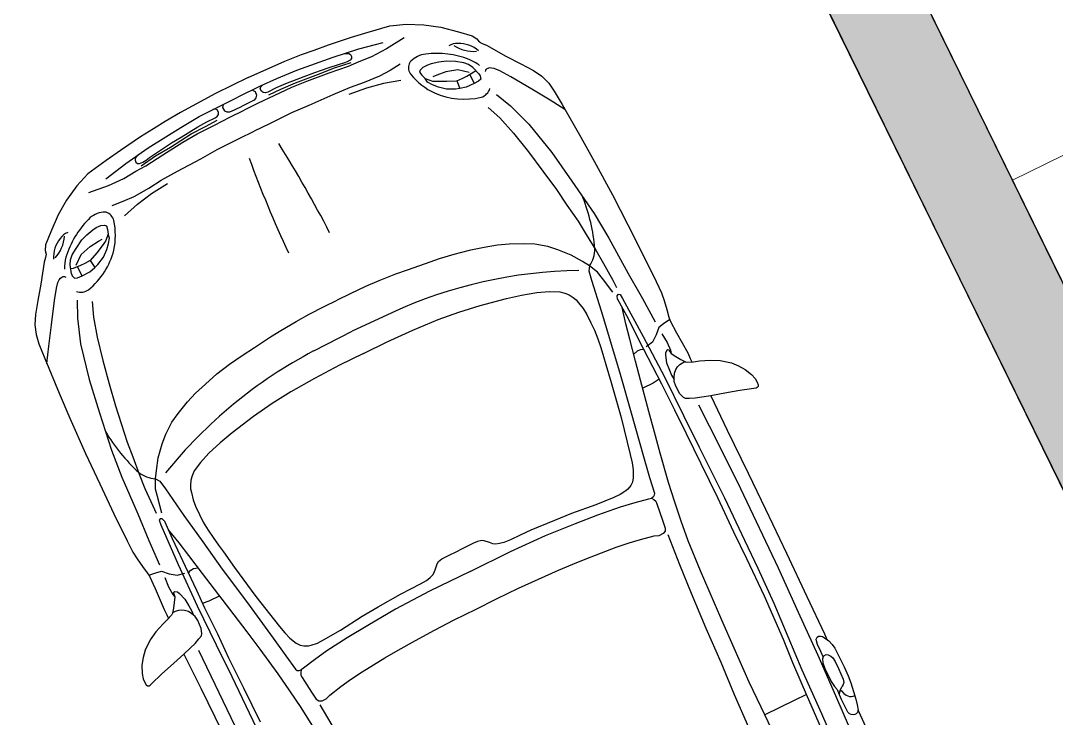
# Model space of a CAD drawing. Header units: millimetres. Extents: x 1754 to 2064, y 960 to 1845.
# Drawn here: x 1912.157 to 1915.011, y 1767.126 to 1769.048 of the extents above; entities that cross this region are included whole.
import ezdxf

# ---------------------------------------------------------------- set-up
doc = ezdxf.new("R2010")
doc.units = ezdxf.units.MM
doc.layers.add('FLOATING-WINDOWS', color=2, linetype='Continuous', plot=False)
for name, color, linetype in [('SRAFY', 3, 'Continuous'), ('STAFAZ', 252, 'Continuous'), ('ZARIZOVAKY', 251, 'Continuous'), ('ZDIVO', 1, 'Continuous')]:
    doc.layers.add(name, color=color, linetype=linetype)

msp = doc.modelspace()

# ---------------------------------------------------------------- hatches: boundary and pattern name
at = {"layer": 'SRAFY'}
h = msp.add_hatch(color=256, dxfattribs=at)
h.paths.add_polyline_path([(1914.7364, 1772.7654), (1907.1731, 1769.0577), (1906.4461, 1770.3227), (1906.056, 1770.0985), (1907.8496, 1766.9772), (1908.2398, 1767.2014), (1907.3478, 1768.7536), (1913.1473, 1771.5966), (1913.5214, 1770.8334), (1913.6112, 1770.8774), (1913.2371, 1771.6406), (1914.8904, 1772.4511)])
h.paths.add_polyline_path([(1914.2301, 1769.9557), (1916.9161, 1771.2724), (1916.828, 1771.452), (1916.7382, 1771.408), (1916.7822, 1771.3182), (1914.0514, 1769.9795), (1914.0074, 1770.0693), (1913.9176, 1770.0252), (1913.9616, 1769.9354), (1915.2381, 1767.3315), (1915.4626, 1767.4415)])
h.paths.add_polyline_path([(1908.4889, 1766.7678), (1908.0987, 1766.5436), (1910.4853, 1762.3905), (1910.8902, 1762.589)])
h.paths.add_polyline_path([(1915.4626, 1767.4415), (1915.2381, 1767.3315), (1915.5902, 1766.6132), (1915.8147, 1766.7232)])
h.paths.add_polyline_path([(1919.754, 1772.8864), (1919.3501, 1772.6884), (1921.6246, 1768.0483), (1921.7024, 1767.8894), (1922.1065, 1768.0875)])

# ---------------------------------------------------------------- linework, layer by layer
at = {"layer": 'FLOATING-WINDOWS'}
for points in [[(1916.0577, 1773.0233), (1916.9161, 1771.2724), (1914.2301, 1769.9557), (1916.4167, 1765.4953), (1921.6246, 1768.0483), (1918.5798, 1774.2597)], [(1907.3478, 1768.7536), (1913.1473, 1771.5966), (1913.9176, 1770.0252), (1913.9616, 1769.9354), (1916.1922, 1765.3853), (1910.8018, 1762.7428)]]:
    msp.add_lwpolyline(points, close=True, dxfattribs=at)
at = {"layer": 'STAFAZ'}
for p, q in [((1913.1143, 1769.017), (1913.1743, 1769.0345)), ((1913.1743, 1769.0345), (1913.2195, 1769.0387)), ((1913.2195, 1769.0387), (1913.2678, 1769.0366)), ((1913.2678, 1769.0366), (1913.3147, 1769.03)), ((1913.3147, 1769.03), (1913.3635, 1769.0173)), ((1913.0054, 1768.9818), (1913.0684, 1769.0026)), ((1913.0684, 1769.0026), (1913.1143, 1769.017)), ((1913.2135, 1769.0014), (1913.165, 1768.9703)), ((1913.3635, 1769.0173), (1913.4008, 1769.0065)), ((1913.4008, 1769.0065), (1913.4141, 1768.998)), ((1913.4141, 1768.998), (1913.4203, 1768.9898)), ((1912.9305, 1768.9547), (1912.9656, 1768.9675)), ((1912.9656, 1768.9675), (1913.0054, 1768.9818)), ((1913.088, 1768.9694), (1913.0168, 1768.9471)), ((1913.1553, 1768.9871), (1913.088, 1768.9694)), ((1913.165, 1768.9703), (1913.1237, 1768.9483)), ((1913.4203, 1768.9898), (1913.4284, 1768.9851)), ((1913.4284, 1768.9851), (1913.4405, 1768.9804)), ((1913.4405, 1768.9804), (1913.4942, 1768.9506)), ((1912.8851, 1768.9364), (1912.9305, 1768.9547)), ((1913.0168, 1768.9471), (1912.9168, 1768.9107)), ((1913.0505, 1768.9576), (1913.0609, 1768.9576)), ((1913.0647, 1768.9391), (1913.0568, 1768.9347)), ((1913.0609, 1768.9576), (1913.0654, 1768.9547)), ((1913.0684, 1768.9444), (1913.0647, 1768.9391)), ((1913.0654, 1768.9547), (1913.0686, 1768.9496)), ((1913.0686, 1768.9496), (1913.0684, 1768.9444)), ((1913.1237, 1768.9483), (1913.0883, 1768.9346)), ((1913.4942, 1768.9506), (1913.5355, 1768.9297)), ((1912.7839, 1768.8922), (1912.8851, 1768.9364)), ((1912.9168, 1768.9107), (1912.8618, 1768.8885)), ((1913.0032, 1768.9174), (1912.9662, 1768.9043)), ((1913.0211, 1768.9171), (1912.9771, 1768.8999)), ((1913.0345, 1768.9278), (1913.0032, 1768.9174)), ((1913.0592, 1768.9218), (1913.0065, 1768.9037)), ((1913.0671, 1768.9319), (1913.0211, 1768.9171)), ((1913.0462, 1768.9309), (1913.0345, 1768.9278)), ((1913.0568, 1768.9347), (1913.0462, 1768.9309)), ((1913.0883, 1768.9346), (1913.0592, 1768.9218)), ((1913.1749, 1768.9112), (1913.1457, 1768.895)), ((1913.203, 1768.9281), (1913.1749, 1768.9112)), ((1913.2581, 1768.9116), (1913.2563, 1768.9061)), ((1913.2649, 1768.9189), (1913.2581, 1768.9116)), ((1913.2777, 1768.9253), (1913.2649, 1768.9189)), ((1913.2884, 1768.9294), (1913.2777, 1768.9253)), ((1913.3092, 1768.9339), (1913.2884, 1768.9294)), ((1913.3292, 1768.9364), (1913.3092, 1768.9339)), ((1913.3619, 1768.9125), (1913.3289, 1768.907)), ((1913.3556, 1768.9355), (1913.3292, 1768.9364)), ((1913.3778, 1768.9323), (1913.3556, 1768.9355)), ((1913.3931, 1768.9057), (1913.3619, 1768.9125)), ((1913.391, 1768.9274), (1913.3778, 1768.9323)), ((1913.4032, 1768.9197), (1913.391, 1768.9274)), ((1913.4199, 1768.9017), (1913.4032, 1768.9197)), ((1913.406, 1768.907), (1913.4108, 1768.9114)), ((1913.4378, 1768.9123), (1913.4369, 1768.9081)), ((1913.4398, 1768.9149), (1913.4378, 1768.9123)), ((1913.4441, 1768.917), (1913.4398, 1768.9149)), ((1913.4483, 1768.9181), (1913.4441, 1768.917)), ((1913.4544, 1768.9179), (1913.4483, 1768.9181)), ((1913.462, 1768.9163), (1913.4544, 1768.9179)), ((1913.4769, 1768.9099), (1913.462, 1768.9163)), ((1913.5073, 1768.8933), (1913.4769, 1768.9099)), ((1913.5355, 1768.9297), (1913.57, 1768.9113)), ((1913.57, 1768.9113), (1913.5935, 1768.8952)), ((1912.7839, 1768.8922), (1912.6938, 1768.848)), ((1912.8618, 1768.8885), (1912.8172, 1768.8677)), ((1912.9369, 1768.8932), (1912.8867, 1768.8744)), ((1912.9449, 1768.8809), (1912.9031, 1768.8638)), ((1912.9771, 1768.8999), (1912.9132, 1768.8764)), ((1912.9662, 1768.9043), (1912.9369, 1768.8932)), ((1913.0065, 1768.9037), (1912.9449, 1768.8809)), ((1913.1457, 1768.895), (1913.1033, 1768.8777)), ((1913.2043, 1768.8838), (1913.1568, 1768.8753)), ((1913.2563, 1768.9061), (1913.2626, 1768.8978)), ((1913.2626, 1768.8978), (1913.272, 1768.8887)), ((1913.272, 1768.8887), (1913.2918, 1768.882)), ((1913.2781, 1768.8792), (1913.272, 1768.8887)), ((1913.2918, 1768.882), (1913.3076, 1768.8814)), ((1913.3033, 1768.8982), (1913.293, 1768.8932)), ((1913.3289, 1768.907), (1913.3033, 1768.8982)), ((1913.3076, 1768.8814), (1913.3317, 1768.8818)), ((1913.3317, 1768.8818), (1913.3592, 1768.883)), ((1913.3592, 1768.883), (1913.3752, 1768.89)), ((1913.3592, 1768.883), (1913.3673, 1768.8615)), ((1913.3752, 1768.89), (1913.3865, 1768.8956)), ((1913.3865, 1768.8956), (1913.406, 1768.907)), ((1913.3944, 1768.9002), (1913.4069, 1768.8754)), ((1913.419, 1768.8815), (1913.4065, 1768.8752)), ((1913.4248, 1768.8874), (1913.419, 1768.8815)), ((1913.4199, 1768.9017), (1913.4231, 1768.8964)), ((1913.4231, 1768.8964), (1913.4248, 1768.8874)), ((1913.5654, 1768.8592), (1913.5073, 1768.8933)), ((1913.5935, 1768.8952), (1913.6121, 1768.8759)), ((1912.8172, 1768.8677), (1912.755, 1768.8372)), ((1912.7953, 1768.8569), (1912.8028, 1768.8531)), ((1912.8028, 1768.8531), (1912.8069, 1768.8433)), ((1912.8172, 1768.8604), (1912.8187, 1768.8659)), ((1912.8204, 1768.854), (1912.8172, 1768.8604)), ((1912.8187, 1768.8659), (1912.8235, 1768.8706)), ((1912.8249, 1768.8502), (1912.8204, 1768.854)), ((1912.861, 1768.8631), (1912.8376, 1768.8515)), ((1912.873, 1768.8583), (1912.8399, 1768.8432)), ((1912.9031, 1768.8638), (1912.8546, 1768.8411)), ((1912.8867, 1768.8744), (1912.861, 1768.8631)), ((1912.9132, 1768.8764), (1912.873, 1768.8583)), ((1913.0649, 1768.8643), (1913.0174, 1768.8438)), ((1913.1099, 1768.8626), (1913.0613, 1768.8452)), ((1913.1033, 1768.8777), (1913.0649, 1768.8643)), ((1913.1568, 1768.8753), (1913.1099, 1768.8626)), ((1913.2922, 1768.872), (1913.2781, 1768.8792)), ((1913.3079, 1768.8654), (1913.2922, 1768.872)), ((1913.3302, 1768.8599), (1913.3079, 1768.8654)), ((1913.3556, 1768.8596), (1913.3302, 1768.8599)), ((1913.3673, 1768.8615), (1913.3556, 1768.8596)), ((1913.3848, 1768.865), (1913.3673, 1768.8615)), ((1913.4065, 1768.8752), (1913.3848, 1768.865)), ((1913.6157, 1768.8291), (1913.5654, 1768.8592)), ((1913.6121, 1768.8759), (1913.6274, 1768.8543)), ((1913.6274, 1768.8543), (1913.6493, 1768.817)), ((1912.6938, 1768.848), (1912.5969, 1768.7952)), ((1912.6927, 1768.8067), (1912.755, 1768.8372)), ((1912.8002, 1768.8295), (1912.7877, 1768.8227)), ((1912.8053, 1768.836), (1912.8002, 1768.8295)), ((1912.8069, 1768.8433), (1912.8053, 1768.836)), ((1912.8546, 1768.8411), (1912.811, 1768.8208)), ((1912.8314, 1768.8496), (1912.8249, 1768.8502)), ((1912.8376, 1768.8515), (1912.8314, 1768.8496)), ((1913.0174, 1768.8438), (1912.9514, 1768.8142)), ((1913.4681, 1768.8445), (1913.5067, 1768.8135)), ((1913.6568, 1768.8039), (1913.6157, 1768.8291)), ((1912.5969, 1768.7952), (1912.5546, 1768.7704)), ((1912.649, 1768.7842), (1912.6927, 1768.8067)), ((1912.6933, 1768.8044), (1912.6866, 1768.8035)), ((1912.6985, 1768.8022), (1912.6933, 1768.8044)), ((1912.7017, 1768.7958), (1912.6985, 1768.8022)), ((1912.7019, 1768.7899), (1912.7017, 1768.7958)), ((1912.7147, 1768.8175), (1912.7132, 1768.8092)), ((1912.7132, 1768.8092), (1912.7184, 1768.7999)), ((1912.7184, 1768.7999), (1912.7251, 1768.7967)), ((1912.7251, 1768.7967), (1912.7333, 1768.7967)), ((1912.7333, 1768.7967), (1912.7464, 1768.8024)), ((1912.7336, 1768.7829), (1912.7723, 1768.8019)), ((1912.7464, 1768.8024), (1912.7671, 1768.8126)), ((1912.7877, 1768.8227), (1912.7671, 1768.8126)), ((1912.811, 1768.8208), (1912.7723, 1768.8019)), ((1912.9514, 1768.8142), (1912.9033, 1768.7941)), ((1913.4456, 1768.8094), (1913.4775, 1768.7803)), ((1913.5067, 1768.8135), (1913.5572, 1768.7635)), ((1913.6493, 1768.817), (1913.7008, 1768.7271)), ((1912.5546, 1768.7704), (1912.5229, 1768.7505)), ((1912.5978, 1768.7543), (1912.649, 1768.7842)), ((1912.6449, 1768.7559), (1912.6696, 1768.7693)), ((1912.666, 1768.7569), (1912.6982, 1768.7738)), ((1912.6696, 1768.7693), (1912.6931, 1768.7807)), ((1912.6909, 1768.7608), (1912.7336, 1768.7829)), ((1912.6931, 1768.7807), (1912.6984, 1768.7844)), ((1912.6984, 1768.7844), (1912.7019, 1768.7899)), ((1912.9033, 1768.7941), (1912.8421, 1768.7645)), ((1913.4775, 1768.7803), (1913.5151, 1768.7388)), ((1912.5229, 1768.7505), (1912.4873, 1768.7279)), ((1912.5078, 1768.6976), (1912.5978, 1768.7543)), ((1912.5993, 1768.7277), (1912.6449, 1768.7559)), ((1912.6271, 1768.7361), (1912.666, 1768.7569)), ((1912.6433, 1768.7364), (1912.6909, 1768.7608)), ((1912.7591, 1768.7238), (1912.8006, 1768.7442)), ((1912.8421, 1768.7645), (1912.8006, 1768.7442)), ((1913.5151, 1768.7388), (1913.5559, 1768.687)), ((1913.5572, 1768.7635), (1913.6203, 1768.685)), ((1912.4873, 1768.7279), (1912.4323, 1768.6907)), ((1912.5396, 1768.6901), (1912.5726, 1768.7114)), ((1912.5484, 1768.6791), (1912.6041, 1768.7139)), ((1912.5694, 1768.7001), (1912.6271, 1768.7361)), ((1912.5726, 1768.7114), (1912.5993, 1768.7277)), ((1912.6041, 1768.7139), (1912.6433, 1768.7364)), ((1912.6982, 1768.6936), (1912.7591, 1768.7238)), ((1913.7008, 1768.7271), (1913.7373, 1768.6609)), ((1912.4323, 1768.6907), (1912.3928, 1768.6633)), ((1912.4466, 1768.6549), (1912.5078, 1768.6976)), ((1912.5122, 1768.6717), (1912.5396, 1768.6901)), ((1912.5288, 1768.6758), (1912.5694, 1768.7001)), ((1912.6529, 1768.6678), (1912.6982, 1768.6936)), ((1913.5559, 1768.687), (1913.5961, 1768.6333)), ((1913.6203, 1768.685), (1913.6758, 1768.6062)), ((1912.3928, 1768.6633), (1912.3422, 1768.6266)), ((1912.3913, 1768.6125), (1912.4466, 1768.6549)), ((1912.4724, 1768.6691), (1912.472, 1768.6638)), ((1912.472, 1768.6638), (1912.474, 1768.6581)), ((1912.4788, 1768.6774), (1912.4724, 1768.6691)), ((1912.474, 1768.6581), (1912.4783, 1768.6551)), ((1912.4783, 1768.6551), (1912.4847, 1768.6548)), ((1912.4847, 1768.6548), (1912.4931, 1768.6583)), ((1912.489, 1768.6485), (1912.5288, 1768.6758)), ((1912.4931, 1768.6583), (1912.5026, 1768.6643)), ((1912.5018, 1768.6486), (1912.5484, 1768.6791)), ((1912.5026, 1768.6643), (1912.5122, 1768.6717)), ((1912.589, 1768.6338), (1912.6529, 1768.6678)), ((1913.7373, 1768.6609), (1913.7878, 1768.5683)), ((1912.3422, 1768.6266), (1912.3111, 1768.5934)), ((1912.4413, 1768.6137), (1912.4738, 1768.6334)), ((1912.4738, 1768.6334), (1912.5018, 1768.6486)), ((1912.5437, 1768.6089), (1912.589, 1768.6338)), ((1913.5961, 1768.6333), (1913.6337, 1768.5827)), ((1912.3986, 1768.5946), (1912.4413, 1768.6137)), ((1912.5096, 1768.5867), (1912.5437, 1768.6089)), ((1912.5175, 1768.5722), (1912.561, 1768.5999)), ((1913.6758, 1768.6062), (1913.7369, 1768.5169)), ((1912.3111, 1768.5934), (1912.2833, 1768.554)), ((1912.3443, 1768.5753), (1912.3986, 1768.5946)), ((1912.47, 1768.5637), (1912.5096, 1768.5867)), ((1912.4788, 1768.5429), (1912.5175, 1768.5722)), ((1913.6337, 1768.5827), (1913.6623, 1768.5402)), ((1913.7878, 1768.5683), (1913.8299, 1768.4855)), ((1912.2833, 1768.554), (1912.2598, 1768.5129)), ((1912.4087, 1768.5387), (1912.4393, 1768.5506)), ((1912.4393, 1768.5506), (1912.47, 1768.5637)), ((1912.4429, 1768.5105), (1912.4788, 1768.5429)), ((1913.6623, 1768.5402), (1913.6928, 1768.4963)), ((1912.2598, 1768.5129), (1912.2399, 1768.4665)), ((1913.7369, 1768.5169), (1913.778, 1768.4489)), ((1912.3652, 1768.478), (1912.3781, 1768.4841)), ((1912.3781, 1768.4841), (1912.388, 1768.4851)), ((1912.388, 1768.4851), (1912.3935, 1768.4831)), ((1912.3935, 1768.4831), (1912.3962, 1768.473)), ((1913.6928, 1768.4963), (1913.7155, 1768.4589)), ((1913.8299, 1768.4855), (1913.8715, 1768.4036)), ((1912.2399, 1768.4665), (1912.2256, 1768.4304)), ((1912.3249, 1768.4441), (1912.3392, 1768.4583)), ((1912.3392, 1768.4583), (1912.3555, 1768.472)), ((1912.3555, 1768.472), (1912.3652, 1768.478)), ((1912.3977, 1768.4601), (1912.3908, 1768.4404)), ((1912.3962, 1768.473), (1912.3977, 1768.4601)), ((1912.4014, 1768.4494), (1912.3977, 1768.4601)), ((1913.7155, 1768.4589), (1913.7421, 1768.4156)), ((1912.2256, 1768.4304), (1912.2242, 1768.4147)), ((1912.31, 1768.421), (1912.3249, 1768.4441)), ((1912.3237, 1768.4036), (1912.3483, 1768.4263)), ((1912.3483, 1768.4263), (1912.371, 1768.4412)), ((1912.3816, 1768.4275), (1912.3665, 1768.4087)), ((1912.371, 1768.4412), (1912.3812, 1768.4462)), ((1912.3908, 1768.4404), (1912.3816, 1768.4275)), ((1912.394, 1768.4175), (1912.3984, 1768.4339)), ((1912.3984, 1768.4339), (1912.4014, 1768.4494)), ((1913.4712, 1768.4298), (1913.434, 1768.4233)), ((1913.5032, 1768.4327), (1913.4712, 1768.4298)), ((1913.5443, 1768.4337), (1913.5032, 1768.4327)), ((1913.574, 1768.4328), (1913.5443, 1768.4337)), ((1913.6099, 1768.4257), (1913.574, 1768.4328)), ((1913.6372, 1768.4167), (1913.6099, 1768.4257)), ((1913.778, 1768.4489), (1913.8312, 1768.3519)), ((1912.2256, 1768.3954), (1912.2219, 1768.383)), ((1912.2242, 1768.4147), (1912.2269, 1768.4048)), ((1912.2269, 1768.4048), (1912.2256, 1768.3954)), ((1912.2942, 1768.3897), (1912.2984, 1768.4031)), ((1912.2984, 1768.4031), (1912.31, 1768.421)), ((1912.31, 1768.3747), (1912.3237, 1768.4036)), ((1912.3665, 1768.4087), (1912.3487, 1768.3877)), ((1912.3694, 1768.3762), (1912.3848, 1768.3964)), ((1912.3848, 1768.3964), (1912.394, 1768.4175)), ((1913.3504, 1768.4043), (1913.3104, 1768.3917)), ((1913.3926, 1768.4155), (1913.3504, 1768.4043)), ((1913.434, 1768.4233), (1913.3926, 1768.4155)), ((1913.6742, 1768.4022), (1913.6372, 1768.4167)), ((1913.7049, 1768.3849), (1913.6742, 1768.4022)), ((1913.7421, 1768.4156), (1913.7632, 1768.3793)), ((1913.8715, 1768.4036), (1913.9079, 1768.3295)), ((1912.2219, 1768.383), (1912.2125, 1768.3223)), ((1912.2928, 1768.3753), (1912.2942, 1768.3897)), ((1912.2968, 1768.3511), (1912.2928, 1768.3753)), ((1912.322, 1768.3738), (1912.301, 1768.3653)), ((1912.3136, 1768.3704), (1912.3255, 1768.3453)), ((1912.3334, 1768.3793), (1912.322, 1768.3738)), ((1912.3487, 1768.3877), (1912.3334, 1768.3793)), ((1912.3473, 1768.3564), (1912.3607, 1768.3681)), ((1912.3487, 1768.3877), (1912.3607, 1768.3681)), ((1912.3607, 1768.3681), (1912.3694, 1768.3762)), ((1913.2714, 1768.3781), (1913.2217, 1768.3613)), ((1913.3104, 1768.3917), (1913.2714, 1768.3781)), ((1913.7247, 1768.3726), (1913.7049, 1768.3849)), ((1913.7247, 1768.3726), (1913.7228, 1768.3589)), ((1913.7469, 1768.3549), (1913.7247, 1768.3726)), ((1913.7632, 1768.3793), (1913.7884, 1768.3331)), ((1912.2628, 1768.3338), (1912.2664, 1768.3387)), ((1912.2664, 1768.3387), (1912.2699, 1768.3414)), ((1912.2699, 1768.3414), (1912.2741, 1768.3435)), ((1912.2741, 1768.3435), (1912.2775, 1768.3435)), ((1912.2775, 1768.3435), (1912.2813, 1768.3416)), ((1912.301, 1768.3653), (1912.2946, 1768.3643)), ((1912.2968, 1768.3511), (1912.299, 1768.3453)), ((1912.299, 1768.3453), (1912.305, 1768.3385)), ((1912.305, 1768.3385), (1912.3133, 1768.3395)), ((1912.3133, 1768.3395), (1912.3259, 1768.3455)), ((1912.3259, 1768.3455), (1912.3473, 1768.3564)), ((1913.1899, 1768.3497), (1913.1443, 1768.3313)), ((1913.2217, 1768.3613), (1913.1899, 1768.3497)), ((1913.7228, 1768.3589), (1913.7299, 1768.3333)), ((1913.7602, 1768.3381), (1913.7469, 1768.3549)), ((1913.7892, 1768.3006), (1913.7602, 1768.3381)), ((1913.8312, 1768.3519), (1913.8707, 1768.2825)), ((1912.2125, 1768.3223), (1912.2038, 1768.2769)), ((1912.2499, 1768.2769), (1912.2554, 1768.3111)), ((1912.2554, 1768.3111), (1912.2594, 1768.3268)), ((1912.2594, 1768.3268), (1912.2628, 1768.3338)), ((1913.1069, 1768.3157), (1913.065, 1768.2959)), ((1913.1443, 1768.3313), (1913.1069, 1768.3157)), ((1913.7299, 1768.3333), (1913.7565, 1768.2487)), ((1913.7884, 1768.3331), (1913.7986, 1768.3131)), ((1913.9079, 1768.3295), (1913.9228, 1768.2983)), ((1913.065, 1768.2959), (1913.029, 1768.2782)), ((1913.4236, 1768.2637), (1913.4955, 1768.2828)), ((1913.4955, 1768.2828), (1913.5372, 1768.2918)), ((1913.5372, 1768.2918), (1913.579, 1768.2996)), ((1913.579, 1768.2996), (1913.6131, 1768.302)), ((1913.6131, 1768.302), (1913.6423, 1768.3012)), ((1913.6423, 1768.3012), (1913.6563, 1768.2978)), ((1913.6563, 1768.2978), (1913.6683, 1768.293)), ((1913.6683, 1768.293), (1913.6792, 1768.2855)), ((1913.6792, 1768.2855), (1913.6877, 1768.2788)), ((1913.8006, 1768.2905), (1913.804, 1768.2948)), ((1913.8021, 1768.281), (1913.8006, 1768.2905)), ((1913.8021, 1768.281), (1913.8264, 1768.2355)), ((1913.804, 1768.2948), (1913.8087, 1768.2942)), ((1913.8087, 1768.2942), (1913.8156, 1768.2832)), ((1913.8156, 1768.2832), (1913.8728, 1768.1785)), ((1913.8707, 1768.2825), (1913.9056, 1768.2186)), ((1913.9228, 1768.2983), (1913.9303, 1768.2772)), ((1912.2038, 1768.2769), (1912.1973, 1768.2384)), ((1912.2413, 1768.2101), (1912.2499, 1768.2769)), ((1912.3124, 1768.278), (1912.3133, 1768.2284)), ((1912.354, 1768.2743), (1912.3574, 1768.2312)), ((1912.9517, 1768.2396), (1912.993, 1768.2606)), ((1912.993, 1768.2606), (1913.029, 1768.2782)), ((1913.364, 1768.2455), (1913.4236, 1768.2637)), ((1913.6877, 1768.2788), (1913.6942, 1768.2709)), ((1913.6942, 1768.2709), (1913.7067, 1768.2548)), ((1913.7067, 1768.2548), (1913.7168, 1768.2386)), ((1913.8249, 1768.2129), (1913.8143, 1768.2582)), ((1913.9303, 1768.2772), (1913.9377, 1768.2524)), ((1913.9377, 1768.2524), (1913.9435, 1768.2316)), ((1912.1973, 1768.2384), (1912.1956, 1768.2099)), ((1912.3133, 1768.2284), (1912.3219, 1768.158)), ((1912.3574, 1768.2312), (1912.3672, 1768.1761)), ((1912.9164, 1768.2196), (1912.9517, 1768.2396)), ((1913.1793, 1768.2437), (1913.0707, 1768.1931)), ((1913.2375, 1768.1954), (1913.3071, 1768.2248)), ((1913.3071, 1768.2248), (1913.364, 1768.2455)), ((1913.7168, 1768.2386), (1913.7284, 1768.216)), ((1913.7565, 1768.2487), (1913.7823, 1768.1631)), ((1913.8264, 1768.2355), (1913.8727, 1768.1448)), ((1913.946, 1768.2245), (1913.9285, 1768.2131)), ((1913.9435, 1768.2316), (1913.9472, 1768.2211)), ((1912.1956, 1768.2099), (1912.1994, 1768.1834)), ((1912.2342, 1768.1518), (1912.2413, 1768.2101)), ((1912.8739, 1768.1948), (1912.9164, 1768.2196)), ((1913.1668, 1768.1632), (1913.2375, 1768.1954)), ((1913.7284, 1768.216), (1913.7381, 1768.1954)), ((1913.7381, 1768.1954), (1913.7476, 1768.1712)), ((1913.836, 1768.1706), (1913.8249, 1768.2129)), ((1913.9156, 1768.2032), (1913.9086, 1768.1828)), ((1913.9285, 1768.2131), (1913.9156, 1768.2032)), ((1913.9472, 1768.2211), (1913.9642, 1768.1886)), ((1912.1994, 1768.1834), (1912.2071, 1768.1581)), ((1912.3672, 1768.1761), (1912.3831, 1768.1121)), ((1912.8016, 1768.1478), (1912.8453, 1768.1768)), ((1912.8453, 1768.1768), (1912.8739, 1768.1948)), ((1912.9643, 1768.1383), (1913.0707, 1768.1931)), ((1913.7476, 1768.1712), (1913.7554, 1768.1481)), ((1913.8515, 1768.1101), (1913.836, 1768.1706)), ((1913.8728, 1768.1785), (1913.9308, 1768.067)), ((1913.9086, 1768.1828), (1913.8978, 1768.1624)), ((1913.9242, 1768.1856), (1913.9382, 1768.1613)), ((1913.9642, 1768.1886), (1913.9955, 1768.1331)), ((1912.2071, 1768.1581), (1912.2232, 1768.1179)), ((1912.2289, 1768.1039), (1912.2342, 1768.1518)), ((1912.3219, 1768.158), (1912.3453, 1768.06)), ((1912.767, 1768.1253), (1912.8016, 1768.1478)), ((1913.1012, 1768.1311), (1913.1668, 1768.1632)), ((1913.7554, 1768.1481), (1913.7628, 1768.1231)), ((1913.7823, 1768.1631), (1913.8091, 1768.0743)), ((1913.8641, 1768.1414), (1913.8561, 1768.1379)), ((1913.8743, 1768.1418), (1913.8641, 1768.1414)), ((1913.8727, 1768.1448), (1913.8984, 1768.0955)), ((1913.8978, 1768.1624), (1913.8805, 1768.1495)), ((1913.9375, 1768.1398), (1913.9335, 1768.1335)), ((1913.9404, 1768.141), (1913.9375, 1768.1398)), ((1913.9382, 1768.1613), (1913.9473, 1768.14)), ((1913.9429, 1768.1403), (1913.9404, 1768.141)), ((1913.9429, 1768.1403), (1913.9496, 1768.1314)), ((1913.9473, 1768.14), (1913.9496, 1768.1314)), ((1912.2232, 1768.1179), (1912.2627, 1768.0221)), ((1912.3831, 1768.1121), (1912.401, 1768.0474)), ((1912.7325, 1768.1014), (1912.767, 1768.1253)), ((1913.1012, 1768.1311), (1913.0355, 1768.0989)), ((1913.7628, 1768.1231), (1913.7694, 1768.1011)), ((1913.8561, 1768.1379), (1913.8466, 1768.1294)), ((1913.8653, 1768.0578), (1913.8515, 1768.1101)), ((1913.9335, 1768.1335), (1913.934, 1768.1265)), ((1913.934, 1768.1265), (1913.937, 1768.1055)), ((1913.9496, 1768.1314), (1913.9624, 1768.1228)), ((1913.9624, 1768.1228), (1913.9766, 1768.1149)), ((1913.9766, 1768.1149), (1913.9886, 1768.1083)), ((1913.9955, 1768.1331), (1914.0022, 1768.1179)), ((1914.0022, 1768.1179), (1914.0066, 1768.1084)), ((1914.011, 1768.1087), (1914.0273, 1768.1112)), ((1914.0273, 1768.1112), (1914.0573, 1768.1131)), ((1914.0573, 1768.1131), (1914.0844, 1768.1121)), ((1914.0844, 1768.1121), (1914.1154, 1768.1054)), ((1912.6978, 1768.0749), (1912.7325, 1768.1014)), ((1913.0355, 1768.0989), (1912.9668, 1768.0627)), ((1913.7694, 1768.1011), (1913.7845, 1768.0509)), ((1913.8984, 1768.0955), (1913.9228, 1768.0479)), ((1913.937, 1768.1055), (1913.9454, 1768.0853)), ((1913.9454, 1768.0853), (1913.9505, 1768.0714)), ((1913.9585, 1768.0766), (1913.9626, 1768.0869)), ((1913.9626, 1768.0869), (1913.9674, 1768.0943)), ((1913.9674, 1768.0943), (1913.973, 1768.1006)), ((1913.973, 1768.1006), (1913.9806, 1768.1058)), ((1913.9806, 1768.1058), (1913.9858, 1768.108)), ((1913.9858, 1768.108), (1913.9886, 1768.1083)), ((1913.9886, 1768.1083), (1913.995, 1768.1075)), ((1913.995, 1768.1075), (1914.011, 1768.1087)), ((1914.1154, 1768.1054), (1914.1349, 1768.0976)), ((1914.1349, 1768.0976), (1914.1534, 1768.0876)), ((1914.1534, 1768.0876), (1914.1713, 1768.0731)), ((1912.3453, 1768.06), (1912.3736, 1767.9678)), ((1912.6663, 1768.047), (1912.6978, 1768.0749)), ((1912.9668, 1768.0627), (1912.9009, 1768.0257)), ((1913.8091, 1768.0743), (1913.839, 1767.9673)), ((1913.8883, 1767.9718), (1913.8653, 1768.0578)), ((1913.9164, 1768.0603), (1913.8999, 1768.0492)), ((1913.9308, 1768.067), (1913.9837, 1767.9601)), ((1913.9505, 1768.0714), (1913.9577, 1768.0597)), ((1913.9576, 1768.0652), (1913.9585, 1768.0766)), ((1913.9578, 1768.0541), (1913.9576, 1768.0652)), ((1913.9624, 1768.0413), (1913.9578, 1768.0541)), ((1914.1713, 1768.0731), (1914.1814, 1768.0619)), ((1914.1814, 1768.0619), (1914.1862, 1768.0523)), ((1912.401, 1768.0474), (1912.4179, 1767.9867)), ((1912.6383, 1768.0215), (1912.6663, 1768.047)), ((1912.9009, 1768.0257), (1912.8497, 1767.9934)), ((1913.7845, 1768.0509), (1913.8119, 1767.9549)), ((1913.8999, 1768.0492), (1913.8713, 1768.0354)), ((1913.9228, 1768.0479), (1913.9583, 1767.9759)), ((1913.9736, 1768.0202), (1913.9624, 1768.0413)), ((1914.1384, 1768.0296), (1914.1074, 1768.0239)), ((1914.1777, 1768.0351), (1914.1384, 1768.0296)), ((1914.1837, 1768.0356), (1914.1777, 1768.0351)), ((1914.1868, 1768.0371), (1914.1837, 1768.0356)), ((1914.1862, 1768.0523), (1914.1893, 1768.045)), ((1914.1892, 1768.04), (1914.1868, 1768.0371)), ((1914.1893, 1768.045), (1914.1892, 1768.04)), ((1912.2627, 1768.0221), (1912.2927, 1767.9527)), ((1912.5905, 1767.9662), (1912.6165, 1767.998)), ((1912.6165, 1767.998), (1912.6383, 1768.0215)), ((1913.9836, 1768.0099), (1913.9736, 1768.0202)), ((1913.9888, 1768.0072), (1913.9836, 1768.0099)), ((1914.0003, 1768.0074), (1913.9888, 1768.0072)), ((1914.016, 1768.0081), (1914.0003, 1768.0074)), ((1914.0339, 1768.0105), (1914.016, 1768.0081)), ((1914.0587, 1768.0149), (1914.0339, 1768.0105)), ((1914.0832, 1768.0194), (1914.0587, 1768.0149)), ((1914.0587, 1768.0149), (1914.1042, 1767.9201)), ((1914.1074, 1768.0239), (1914.0832, 1768.0194)), ((1912.3736, 1767.9678), (1912.4068, 1767.8648)), ((1912.4179, 1767.9867), (1912.434, 1767.9381)), ((1912.8497, 1767.9934), (1912.7988, 1767.9574)), ((1913.839, 1767.9673), (1913.8731, 1767.8473)), ((1913.9038, 1767.9147), (1913.8883, 1767.9718)), ((1913.9583, 1767.9759), (1913.9911, 1767.911)), ((1914.025, 1767.9895), (1914.0836, 1767.8736)), ((1912.2927, 1767.9527), (1912.335, 1767.8561)), ((1912.5566, 1767.9094), (1912.573, 1767.9421)), ((1912.573, 1767.9421), (1912.5905, 1767.9662)), ((1912.7988, 1767.9574), (1912.7397, 1767.9123)), ((1913.8119, 1767.9549), (1913.837, 1767.8528)), ((1913.9837, 1767.9601), (1914.0265, 1767.873)), ((1912.434, 1767.9381), (1912.45, 1767.8871)), ((1912.7397, 1767.9123), (1912.707, 1767.8848)), ((1913.9195, 1767.857), (1913.9038, 1767.9147)), ((1913.9911, 1767.911), (1914.0316, 1767.8279)), ((1914.1042, 1767.9201), (1914.1621, 1767.8019)), ((1912.45, 1767.8871), (1912.4657, 1767.8463)), ((1912.5358, 1767.8441), (1912.5471, 1767.8823)), ((1912.5471, 1767.8823), (1912.5566, 1767.9094)), ((1912.707, 1767.8848), (1912.6752, 1767.8566)), ((1912.335, 1767.8561), (1912.3746, 1767.7722)), ((1912.4068, 1767.8648), (1912.4353, 1767.7907)), ((1912.6752, 1767.8566), (1912.6525, 1767.8311)), ((1913.837, 1767.8528), (1913.8419, 1767.8304)), ((1913.9423, 1767.7758), (1913.9195, 1767.857)), ((1914.0265, 1767.873), (1914.0969, 1767.7332)), ((1914.0836, 1767.8736), (1914.1404, 1767.7596)), ((1912.4657, 1767.8463), (1912.4837, 1767.7987)), ((1912.5307, 1767.8093), (1912.5358, 1767.8441)), ((1912.6525, 1767.8311), (1912.6352, 1767.8075)), ((1913.8419, 1767.8304), (1913.8448, 1767.8109)), ((1913.8731, 1767.8473), (1913.8901, 1767.7896)), ((1914.0316, 1767.8279), (1914.0776, 1767.7347)), ((1912.4837, 1767.7987), (1912.4994, 1767.7597)), ((1912.5283, 1767.7861), (1912.5307, 1767.8093)), ((1912.6352, 1767.8075), (1912.6293, 1767.7944)), ((1913.8448, 1767.8109), (1913.8448, 1767.7886)), ((1914.1621, 1767.8019), (1914.2094, 1767.7026)), ((1912.3746, 1767.7722), (1912.4139, 1767.689)), ((1912.4353, 1767.7907), (1912.4795, 1767.6892)), ((1912.5287, 1767.7577), (1912.5283, 1767.7861)), ((1912.5283, 1767.7861), (1912.5402, 1767.7792)), ((1912.5402, 1767.7792), (1912.5562, 1767.7579)), ((1912.6258, 1767.7819), (1912.625, 1767.7687)), ((1912.625, 1767.7687), (1912.6251, 1767.7579)), ((1912.6293, 1767.7944), (1912.6258, 1767.7819)), ((1913.8385, 1767.7677), (1913.8304, 1767.7572)), ((1913.8427, 1767.7763), (1913.8385, 1767.7677)), ((1913.8448, 1767.7886), (1913.8427, 1767.7763)), ((1913.8901, 1767.7896), (1913.9034, 1767.7461)), ((1913.9599, 1767.7214), (1913.9423, 1767.7758)), ((1912.4994, 1767.7597), (1912.5206, 1767.7115)), ((1912.5338, 1767.7369), (1912.5287, 1767.7577)), ((1912.5562, 1767.7579), (1912.6067, 1767.6851)), ((1912.6251, 1767.7579), (1912.6274, 1767.7479)), ((1912.6274, 1767.7479), (1912.6324, 1767.7282)), ((1913.8093, 1767.7426), (1913.7919, 1767.7342)), ((1913.8245, 1767.7525), (1913.8093, 1767.7426)), ((1913.8304, 1767.7572), (1913.8245, 1767.7525)), ((1913.9031, 1767.7409), (1913.8995, 1767.7358)), ((1913.9034, 1767.7461), (1913.9031, 1767.7409)), ((1914.1404, 1767.7596), (1914.2442, 1767.5408)), ((1912.5206, 1767.7115), (1912.5301, 1767.6913)), ((1912.5457, 1767.691), (1912.5338, 1767.7369)), ((1912.6324, 1767.7282), (1912.639, 1767.7103)), ((1912.639, 1767.7103), (1912.6498, 1767.6872)), ((1913.7422, 1767.7145), (1913.6749, 1767.6908)), ((1913.7919, 1767.7342), (1913.7422, 1767.7145)), ((1913.8101, 1767.709), (1913.8503, 1767.7207)), ((1913.8503, 1767.7207), (1913.8878, 1767.7306)), ((1913.8878, 1767.7306), (1913.8951, 1767.7322)), ((1913.8995, 1767.7358), (1913.8951, 1767.7322)), ((1913.8951, 1767.7322), (1913.9017, 1767.7292)), ((1913.9017, 1767.7292), (1913.9073, 1767.7244)), ((1913.9073, 1767.7244), (1913.9101, 1767.717)), ((1913.9101, 1767.717), (1913.9257, 1767.6724)), ((1913.9768, 1767.6692), (1913.9599, 1767.7214)), ((1914.0776, 1767.7347), (1914.1216, 1767.6402)), ((1914.0969, 1767.7332), (1914.1518, 1767.6165)), ((1912.4139, 1767.689), (1912.4502, 1767.6149)), ((1912.4795, 1767.6892), (1912.5102, 1767.6155)), ((1912.6067, 1767.6851), (1912.6586, 1767.6123)), ((1912.6498, 1767.6872), (1912.6601, 1767.6669)), ((1913.6749, 1767.6908), (1913.6276, 1767.6713)), ((1913.6856, 1767.6627), (1913.7475, 1767.6865)), ((1913.7475, 1767.6865), (1913.8101, 1767.709)), ((1914.2094, 1767.7026), (1914.2672, 1767.5808)), ((1912.5412, 1767.6758), (1912.5388, 1767.6717)), ((1912.5388, 1767.6717), (1912.5433, 1767.6595)), ((1912.5467, 1767.6758), (1912.5412, 1767.6758)), ((1912.5433, 1767.6595), (1912.591, 1767.5502)), ((1912.5533, 1767.6688), (1912.5467, 1767.6758)), ((1912.5533, 1767.6688), (1912.5744, 1767.6217)), ((1912.6601, 1767.6669), (1912.6735, 1767.6446)), ((1913.6276, 1767.6713), (1913.5626, 1767.6444)), ((1913.6034, 1767.6295), (1913.6856, 1767.6627)), ((1913.9257, 1767.6724), (1913.9334, 1767.6504)), ((1913.9964, 1767.6153), (1913.9768, 1767.6692)), ((1912.5932, 1767.6091), (1912.5638, 1767.6452)), ((1912.6735, 1767.6446), (1912.6869, 1767.6243)), ((1913.5337, 1767.6305), (1913.5065, 1767.6178)), ((1913.5068, 1767.5857), (1913.6034, 1767.6295)), ((1913.5626, 1767.6444), (1913.5337, 1767.6305)), ((1913.9022, 1767.6275), (1913.8637, 1767.6181)), ((1913.9156, 1767.629), (1913.9022, 1767.6275)), ((1913.9273, 1767.6349), (1913.9156, 1767.629)), ((1913.9326, 1767.6417), (1913.9273, 1767.6349)), ((1913.9334, 1767.6504), (1913.9326, 1767.6417)), ((1913.94, 1767.6327), (1913.9724, 1767.5502)), ((1914.1216, 1767.6402), (1914.1569, 1767.5663)), ((1912.4502, 1767.6149), (1912.4657, 1767.584)), ((1912.5102, 1767.6155), (1912.5392, 1767.5487)), ((1912.5744, 1767.6217), (1912.6177, 1767.5296)), ((1912.6198, 1767.5743), (1912.5932, 1767.6091)), ((1912.6586, 1767.6123), (1912.7124, 1767.5367)), ((1912.6869, 1767.6243), (1912.7021, 1767.6032)), ((1912.7021, 1767.6032), (1912.7155, 1767.5845)), ((1913.4046, 1767.6082), (1913.3666, 1767.5896)), ((1913.4161, 1767.6134), (1913.4046, 1767.6082)), ((1913.4273, 1767.6162), (1913.4161, 1767.6134)), ((1913.4345, 1767.6149), (1913.4273, 1767.6162)), ((1913.4488, 1767.6106), (1913.4345, 1767.6149)), ((1913.4585, 1767.6072), (1913.4488, 1767.6106)), ((1913.4663, 1767.6063), (1913.4585, 1767.6072)), ((1913.476, 1767.6073), (1913.4663, 1767.6063)), ((1913.4887, 1767.6106), (1913.476, 1767.6073)), ((1913.5065, 1767.6178), (1913.4887, 1767.6106)), ((1913.7968, 1767.5967), (1913.7278, 1767.5703)), ((1913.8331, 1767.6088), (1913.7968, 1767.5967)), ((1913.8637, 1767.6181), (1913.8331, 1767.6088)), ((1914.0307, 1767.5325), (1913.9964, 1767.6153)), ((1914.1518, 1767.6165), (1914.1886, 1767.5396)), ((1912.4657, 1767.584), (1912.4778, 1767.5651)), ((1912.6581, 1767.5251), (1912.6198, 1767.5743)), ((1912.7155, 1767.5845), (1912.746, 1767.5418)), ((1913.3174, 1767.565), (1913.3286, 1767.571)), ((1913.3286, 1767.571), (1913.3666, 1767.5896)), ((1913.3954, 1767.5309), (1913.5068, 1767.5857)), ((1913.7278, 1767.5703), (1913.6883, 1767.5543)), ((1914.2672, 1767.5808), (1914.3238, 1767.4621)), ((1912.4778, 1767.5651), (1912.4929, 1767.5441)), ((1912.4929, 1767.5441), (1912.5057, 1767.5268)), ((1912.591, 1767.5502), (1912.6436, 1767.436)), ((1912.6334, 1767.5385), (1912.6459, 1767.5408)), ((1912.746, 1767.5418), (1912.805, 1767.4614)), ((1913.2996, 1767.5375), (1913.3049, 1767.5514)), ((1913.3049, 1767.5514), (1913.3083, 1767.5579)), ((1913.3083, 1767.5579), (1913.3174, 1767.565)), ((1913.6883, 1767.5543), (1913.638, 1767.5333)), ((1913.9724, 1767.5502), (1914.0051, 1767.4704)), ((1914.1569, 1767.5663), (1914.2062, 1767.4631)), ((1914.1886, 1767.5396), (1914.2327, 1767.443)), ((1914.2442, 1767.5408), (1914.2997, 1767.4189)), ((1912.5057, 1767.5268), (1912.5118, 1767.5174)), ((1912.5098, 1767.5204), (1912.5296, 1767.5273)), ((1912.5118, 1767.5174), (1912.527, 1767.4841)), ((1912.5296, 1767.5273), (1912.5453, 1767.5314)), ((1912.5453, 1767.5314), (1912.5656, 1767.5245)), ((1912.5539, 1767.5138), (1912.5646, 1767.4879)), ((1912.5656, 1767.5245), (1912.5885, 1767.5205)), ((1912.5885, 1767.5205), (1912.6093, 1767.5263)), ((1912.6177, 1767.5296), (1912.641, 1767.4791)), ((1912.6191, 1767.5265), (1912.6257, 1767.5343)), ((1912.6257, 1767.5343), (1912.6334, 1767.5385)), ((1912.6911, 1767.4821), (1912.6581, 1767.5251)), ((1912.7124, 1767.5367), (1912.7787, 1767.4475)), ((1913.2752, 1767.5059), (1913.2856, 1767.514)), ((1913.3954, 1767.5309), (1913.2838, 1767.4764)), ((1913.2856, 1767.514), (1913.2923, 1767.521)), ((1913.2923, 1767.521), (1913.2964, 1767.5277)), ((1913.2964, 1767.5277), (1913.2996, 1767.5375)), ((1913.638, 1767.5333), (1913.5833, 1767.5089)), ((1914.0539, 1767.4773), (1914.0307, 1767.5325)), ((1912.527, 1767.4841), (1912.5518, 1767.4254)), ((1912.5646, 1767.4879), (1912.5758, 1767.4676)), ((1912.7449, 1767.4113), (1912.6911, 1767.4821)), ((1913.2032, 1767.4682), (1913.2319, 1767.4826)), ((1913.2319, 1767.4826), (1913.2586, 1767.4963)), ((1913.2586, 1767.4963), (1913.2752, 1767.5059)), ((1913.5283, 1767.4837), (1913.4674, 1767.4541)), ((1913.5833, 1767.5089), (1913.5283, 1767.4837)), ((1912.5758, 1767.4676), (1912.5812, 1767.4606)), ((1912.5783, 1767.4713), (1912.5792, 1767.4737)), ((1912.5783, 1767.4713), (1912.5812, 1767.4606)), ((1912.5792, 1767.4737), (1912.582, 1767.4753)), ((1912.5812, 1767.4606), (1912.5802, 1767.4452)), ((1912.582, 1767.4753), (1912.5894, 1767.4746)), ((1912.5894, 1767.4746), (1912.5946, 1767.4699)), ((1912.5946, 1767.4699), (1912.6094, 1767.4547)), ((1912.6094, 1767.4547), (1912.6202, 1767.4356)), ((1912.641, 1767.4791), (1912.6636, 1767.4307)), ((1912.6766, 1767.4495), (1912.7051, 1767.4637)), ((1912.805, 1767.4614), (1912.8704, 1767.379)), ((1913.1422, 1767.4333), (1913.2032, 1767.4682)), ((1913.2838, 1767.4764), (1913.19, 1767.4269)), ((1913.4674, 1767.4541), (1913.4397, 1767.4405)), ((1914.0051, 1767.4704), (1914.0453, 1767.374)), ((1914.0892, 1767.3963), (1914.0539, 1767.4773)), ((1914.2062, 1767.4631), (1914.2585, 1767.3442)), ((1914.3238, 1767.4621), (1914.3722, 1767.3586)), ((1912.5518, 1767.4254), (1912.5597, 1767.4107)), ((1912.5777, 1767.4291), (1912.5756, 1767.4156)), ((1912.5802, 1767.4452), (1912.5777, 1767.4291)), ((1912.6202, 1767.4356), (1912.628, 1767.4231)), ((1912.6436, 1767.436), (1912.6957, 1767.3287)), ((1912.6577, 1767.4433), (1912.6766, 1767.4495)), ((1912.6636, 1767.4307), (1912.6988, 1767.3585)), ((1912.7787, 1767.4475), (1912.8526, 1767.3471)), ((1913.0978, 1767.4079), (1913.1422, 1767.4333)), ((1913.19, 1767.4269), (1913.1134, 1767.3822)), ((1913.3513, 1767.3969), (1913.4119, 1767.4269)), ((1913.4119, 1767.4269), (1913.4397, 1767.4405)), ((1914.2327, 1767.443), (1914.3098, 1767.26)), ((1912.5615, 1767.3981), (1912.5496, 1767.3867)), ((1912.5597, 1767.4107), (1912.5645, 1767.4014)), ((1912.5723, 1767.4101), (1912.5615, 1767.3981)), ((1912.5756, 1767.4156), (1912.5723, 1767.4101)), ((1912.5775, 1767.4177), (1912.5756, 1767.4156)), ((1912.5824, 1767.4204), (1912.5775, 1767.4177)), ((1912.5913, 1767.4232), (1912.5824, 1767.4204)), ((1912.5997, 1767.4238), (1912.5913, 1767.4232)), ((1912.6085, 1767.423), (1912.5997, 1767.4238)), ((1912.619, 1767.42), (1912.6085, 1767.423)), ((1912.6286, 1767.4137), (1912.619, 1767.42)), ((1912.628, 1767.4231), (1912.6329, 1767.4102)), ((1912.6373, 1767.4067), (1912.6286, 1767.4137)), ((1912.6446, 1767.3953), (1912.6373, 1767.4067)), ((1912.7806, 1767.3641), (1912.7449, 1767.4113)), ((1913.0378, 1767.3692), (1913.0978, 1767.4079)), ((1913.2976, 1767.3689), (1913.3513, 1767.3969)), ((1914.1228, 1767.319), (1914.0892, 1767.3963)), ((1914.2997, 1767.4189), (1914.3536, 1767.2999)), ((1912.5496, 1767.3867), (1912.5297, 1767.3643)), ((1912.6544, 1767.3735), (1912.6446, 1767.3953)), ((1912.6565, 1767.3593), (1912.6544, 1767.3735)), ((1912.8704, 1767.379), (1912.8851, 1767.3614)), ((1912.9918, 1767.342), (1913.0378, 1767.3692)), ((1913.1134, 1767.3822), (1913.0567, 1767.3478)), ((1913.2448, 1767.3406), (1913.2976, 1767.3689)), ((1914.0453, 1767.374), (1914.086, 1767.2803)), ((1912.5139, 1767.3422), (1912.5002, 1767.3136)), ((1912.5297, 1767.3643), (1912.5139, 1767.3422)), ((1912.638, 1767.3326), (1912.6482, 1767.3446)), ((1912.6482, 1767.3446), (1912.6554, 1767.3535)), ((1912.6554, 1767.3535), (1912.6565, 1767.3593)), ((1912.6988, 1767.3585), (1912.73, 1767.2928)), ((1912.8166, 1767.3163), (1912.7806, 1767.3641)), ((1912.8526, 1767.3471), (1912.8878, 1767.2983)), ((1912.8851, 1767.3614), (1912.8987, 1767.3471)), ((1912.8987, 1767.3471), (1912.9164, 1767.3335)), ((1912.9745, 1767.3333), (1912.9918, 1767.342)), ((1913.0567, 1767.3478), (1913.0005, 1767.3122)), ((1913.1974, 1767.3137), (1913.2448, 1767.3406)), ((1914.2585, 1767.3442), (1914.2842, 1767.2799)), ((1914.3495, 1767.3439), (1914.3508, 1767.348)), ((1914.3497, 1767.3398), (1914.3495, 1767.3439)), ((1914.3532, 1767.3296), (1914.3497, 1767.3398)), ((1914.3508, 1767.348), (1914.3518, 1767.3495)), ((1914.3518, 1767.3495), (1914.3554, 1767.3519)), ((1914.3554, 1767.3519), (1914.361, 1767.3527)), ((1914.361, 1767.3527), (1914.3664, 1767.3516)), ((1914.3664, 1767.3516), (1914.3723, 1767.3482)), ((1914.3722, 1767.3586), (1914.3789, 1767.3434)), ((1914.3723, 1767.3482), (1914.3844, 1767.3394)), ((1914.3844, 1767.3394), (1914.3931, 1767.3297)), ((1912.5002, 1767.3136), (1912.4944, 1767.2934)), ((1912.6065, 1767.303), (1912.6251, 1767.3199)), ((1912.6251, 1767.3199), (1912.638, 1767.3326)), ((1912.6472, 1767.314), (1912.7029, 1767.1968)), ((1912.6957, 1767.3287), (1912.7384, 1767.2416)), ((1912.8668, 1767.2486), (1912.8166, 1767.3163)), ((1912.9164, 1767.3335), (1912.9274, 1767.3276)), ((1912.9274, 1767.3276), (1912.9368, 1767.3256)), ((1912.9368, 1767.3256), (1912.9501, 1767.3256)), ((1912.9501, 1767.3256), (1912.9574, 1767.3274)), ((1912.9574, 1767.3274), (1912.9745, 1767.3333)), ((1913.0005, 1767.3122), (1912.9667, 1767.2875)), ((1913.1606, 1767.2923), (1913.1974, 1767.3137)), ((1914.1645, 1767.226), (1914.1228, 1767.319)), ((1914.3618, 1767.3104), (1914.3532, 1767.3296)), ((1914.3931, 1767.3297), (1914.4006, 1767.3196)), ((1914.4006, 1767.3196), (1914.4047, 1767.3115)), ((1914.4047, 1767.3115), (1914.4264, 1767.2679)), ((1912.4944, 1767.2934), (1912.491, 1767.2726)), ((1912.5695, 1767.27), (1912.5879, 1767.2864)), ((1912.5879, 1767.2864), (1912.6065, 1767.303)), ((1912.6065, 1767.303), (1912.6535, 1767.209)), ((1912.73, 1767.2928), (1912.7709, 1767.2099)), ((1912.8878, 1767.2983), (1912.9141, 1767.2611)), ((1912.9667, 1767.2875), (1912.9358, 1767.2639)), ((1913.0975, 1767.2539), (1913.1606, 1767.2923)), ((1914.3536, 1767.2999), (1914.4023, 1767.1891)), ((1914.3682, 1767.2955), (1914.3618, 1767.3104)), ((1914.3682, 1767.2955), (1914.3669, 1767.2895)), ((1914.3669, 1767.2895), (1914.3676, 1767.2786)), ((1914.3682, 1767.2955), (1914.3701, 1767.2985)), ((1914.3701, 1767.2985), (1914.3763, 1767.3014)), ((1914.3763, 1767.3014), (1914.3826, 1767.3007)), ((1914.3826, 1767.3007), (1914.3895, 1767.2974)), ((1914.3895, 1767.2974), (1914.3948, 1767.2929)), ((1914.3948, 1767.2929), (1914.4019, 1767.2822)), ((1914.4019, 1767.2822), (1914.411, 1767.2634)), ((1912.491, 1767.2726), (1912.4915, 1767.2496)), ((1912.546, 1767.249), (1912.5695, 1767.27)), ((1912.9141, 1767.2611), (1912.9184, 1767.2581)), ((1912.9184, 1767.2581), (1912.9246, 1767.2579)), ((1912.9246, 1767.2579), (1912.9302, 1767.2592)), ((1912.9302, 1767.2592), (1912.9285, 1767.2521)), ((1912.9358, 1767.2639), (1912.9302, 1767.2592)), ((1913.0657, 1767.2325), (1913.0975, 1767.2539)), ((1914.086, 1767.2803), (1914.1233, 1767.1917)), ((1914.2842, 1767.2799), (1914.3243, 1767.1863)), ((1914.3098, 1767.26), (1914.3643, 1767.1391)), ((1914.3676, 1767.2786), (1914.3733, 1767.2637)), ((1914.3733, 1767.2637), (1914.3902, 1767.2274)), ((1914.411, 1767.2634), (1914.4233, 1767.2336)), ((1914.4264, 1767.2679), (1914.4376, 1767.2432)), ((1912.4915, 1767.2496), (1912.4941, 1767.2348)), ((1912.4941, 1767.2348), (1912.4989, 1767.2251)), ((1912.4989, 1767.2251), (1912.5027, 1767.2181)), ((1912.5176, 1767.2213), (1912.546, 1767.249)), ((1912.7384, 1767.2416), (1912.8058, 1767.1003)), ((1912.899, 1767.2013), (1912.8668, 1767.2486)), ((1912.9285, 1767.2521), (1912.9288, 1767.2447)), ((1912.9288, 1767.2447), (1912.933, 1767.238)), ((1912.933, 1767.238), (1912.9587, 1767.1984)), ((1913.0395, 1767.2141), (1913.0657, 1767.2325)), ((1914.1976, 1767.1568), (1914.1645, 1767.226)), ((1914.3902, 1767.2274), (1914.3995, 1767.214)), ((1914.4233, 1767.2336), (1914.4252, 1767.2251)), ((1914.4252, 1767.2251), (1914.424, 1767.2189)), ((1914.4376, 1767.2432), (1914.445, 1767.2236)), ((1912.5027, 1767.2181), (1912.5067, 1767.2152)), ((1912.5067, 1767.2152), (1912.5105, 1767.2153)), ((1912.5105, 1767.2153), (1912.5136, 1767.2169)), ((1912.5136, 1767.2169), (1912.5176, 1767.2213)), ((1912.6535, 1767.209), (1912.7115, 1767.0908)), ((1912.7029, 1767.1968), (1912.7583, 1767.082)), ((1912.7709, 1767.2099), (1912.8164, 1767.1164)), ((1912.9299, 1767.156), (1912.899, 1767.2013)), ((1912.9587, 1767.1984), (1912.9714, 1767.1787)), ((1913.0085, 1767.1894), (1913.0395, 1767.2141)), ((1914.3995, 1767.214), (1914.4067, 1767.2056)), ((1914.4067, 1767.2056), (1914.4128, 1767.192)), ((1914.4134, 1767.1981), (1914.4128, 1767.192)), ((1914.415, 1767.2045), (1914.4134, 1767.1981)), ((1914.4189, 1767.2113), (1914.415, 1767.2045)), ((1914.415, 1767.2045), (1914.4188, 1767.2014)), ((1914.4188, 1767.2014), (1914.4252, 1767.1941)), ((1914.421, 1767.2142), (1914.4189, 1767.2113)), ((1914.424, 1767.2189), (1914.421, 1767.2142)), ((1914.445, 1767.2236), (1914.4525, 1767.1996)), ((1914.4525, 1767.1996), (1914.4586, 1767.1788)), ((1912.9714, 1767.1787), (1912.9787, 1767.1741)), ((1912.9787, 1767.1741), (1912.9874, 1767.1741)), ((1912.9874, 1767.1741), (1912.9991, 1767.1797)), ((1912.9991, 1767.1797), (1913.0085, 1767.1894)), ((1914.1233, 1767.1917), (1914.1623, 1767.1018)), ((1914.2882, 1767.1747), (1914.2076, 1767.136)), ((1914.3221, 1767.1912), (1914.2882, 1767.1747)), ((1914.3243, 1767.1863), (1914.3669, 1767.09)), ((1914.4023, 1767.1891), (1914.4709, 1767.0306)), ((1914.4135, 1767.1905), (1914.4128, 1767.192)), ((1914.4194, 1767.1774), (1914.4135, 1767.1905)), ((1914.4368, 1767.1431), (1914.4194, 1767.1774)), ((1914.4252, 1767.1941), (1914.4321, 1767.1895)), ((1914.4321, 1767.1895), (1914.4412, 1767.1859)), ((1914.4412, 1767.1859), (1914.4465, 1767.186)), ((1914.4465, 1767.186), (1914.4511, 1767.1868)), ((1914.4511, 1767.1868), (1914.4541, 1767.1882)), ((1914.4541, 1767.1882), (1914.4555, 1767.1892)), ((1914.4586, 1767.1788), (1914.4622, 1767.1633)), ((1912.9605, 1767.1075), (1912.9299, 1767.156)), ((1912.9813, 1767.1627), (1913.0267, 1767.0866)), ((1914.2272, 1767.0953), (1914.1976, 1767.1568)), ((1914.4415, 1767.1384), (1914.4368, 1767.1431)), ((1914.4627, 1767.1416), (1914.4593, 1767.1379)), ((1914.4622, 1767.1633), (1914.4645, 1767.1481)), ((1914.4645, 1767.1481), (1914.4627, 1767.1416)), ((1914.4642, 1767.1498), (1914.4662, 1767.1453)), ((1914.4662, 1767.1453), (1914.4998, 1767.071)), ((1914.3643, 1767.1391), (1914.3909, 1767.0773)), ((1914.446, 1767.1364), (1914.4415, 1767.1384)), ((1914.4507, 1767.1358), (1914.446, 1767.1364)), ((1914.4557, 1767.1362), (1914.4507, 1767.1358)), ((1914.4593, 1767.1379), (1914.4557, 1767.1362))]:
    msp.add_line(p, q, dxfattribs=at)
for centre, radius, start, end in [((1913.3604, 1768.939), 0.0467, 88.1083, 120.9931), ((1913.404, 1769.0597), 0.0959, 235.9608, 275.2111), ((1913.3632, 1768.8995), 0.0862, 49.7443, 90.7809), ((1913.2801, 1768.8893), 0.0674, 95.9346, 135.5208), ((1913.3027, 1768.7021), 0.256, 69.35, 96.6468), ((1913.3446, 1768.828), 0.1235, 51.5047, 66.9436), ((1913.2571, 1768.919), 0.0315, 160.1653, 218.9653), ((1913.257, 1768.9152), 0.0329, 139.6113, 153.839), ((1913.3795, 1769.0217), 0.1912, 219.8151, 244.4569), ((1913.4147, 1768.8728), 0.0373, 287.6105, 341.8254), ((1913.38, 1769.0429), 0.2108, 246.8352, 282.6126), ((1910.1006, 1766.966), 3.2709, 27.2583, 32.2136), ((1915.8599, 1769.7893), 3.2709, 200.0164, 204.9716), ((1913.224, 1768.3749), 0.5172, 5.0308, 21.1511), ((1912.3922, 1768.4541), 0.0674, 96.7092, 136.2954), ((1912.3858, 1768.4882), 0.0329, 78.391, 92.6187), ((1912.3827, 1768.4904), 0.0315, 13.2647, 72.0647), ((1912.5263, 1768.3215), 0.256, 135.5831, 162.88), ((1912.2267, 1768.4565), 0.1912, 347.7731, 12.4148), ((1912.1816, 1768.4604), 0.0959, 317.0189, 356.2692), ((1912.3037, 1768.4209), 0.0467, 111.2369, 144.1217), ((1912.3333, 1768.3946), 0.0862, 141.4491, 182.4857), ((1912.4011, 1768.3655), 0.1235, 165.2864, 180.7253), ((1912.2096, 1768.4692), 0.2108, 309.6174, 345.3948), ((1913.6567, 1768.4193), 0.0826, 325.5354, 0.6693), ((1913.7153, 1767.07), 1.2903, 90.9033, 114.5463), ((1912.3228, 1768.3375), 0.0373, 250.4046, 304.6195), ((1913.5637, 1766.9957), 1.2903, 117.6837, 141.3267), ((1912.8332, 1768.1833), 0.5172, 211.0789, 227.1992), ((1912.5331, 1767.8685), 0.0826, 231.5607, 266.6946)]:
    msp.add_arc(centre, radius, start, end, dxfattribs=at)
at = {"layer": 'ZARIZOVAKY', "linetype": 'Continuous', "lineweight": 0}
msp.add_line((1917.5763, 1769.9255), (1914.8903, 1768.6088), dxfattribs=at)
at = {"layer": 'ZDIVO'}
for p, q in [((1915.4626, 1767.4415), (1914.2301, 1769.9557)), ((1915.2381, 1767.3315), (1913.9616, 1769.9354))]:
    msp.add_line(p, q, dxfattribs=at)

doc.saveas('drawing.dxf')
